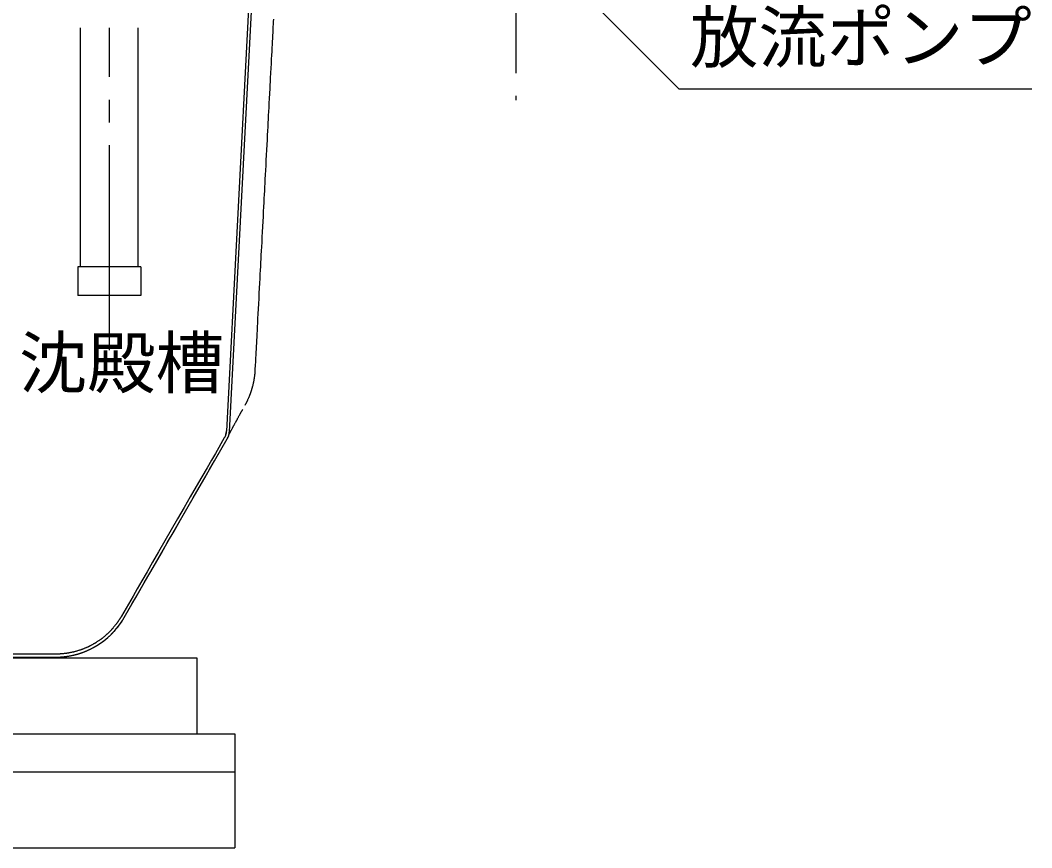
# Model space of a CAD drawing. Units: millimetres, scale not verified. Extents: x -8910 to 8910, y -6308 to 6308.
# Drawn here: x -4394 to -3062, y -2864 to -1775 of the extents above; entities that cross this region are included whole.
import ezdxf
from ezdxf.enums import TextEntityAlignment as Align

# ---------------------------------------------------------------- set-up
doc = ezdxf.new("R2010")
doc.units = ezdxf.units.MM
doc.header["$LTSCALE"] = 30
doc.linetypes.add('CHAIN1', pattern=[8, 5, -1, 1, -1])
doc.linetypes.add('CHAIN2', pattern=[12, 9, -1, 1, -1])
doc.layers.add('0-2_機器', color=2, linetype='Continuous', lineweight=25)
doc.layers.add('0-5_空気管', color=3, linetype='Continuous', lineweight=25)
doc.styles.add('ＭＳ ゴシック', font='')
doc.styles.get('ＭＳ ゴシック').set_extended_font_data('MS Gothic')

msp = doc.modelspace()

# ---------------------------------------------------------------- linework, layer by layer
at = {"layer": '0-2_機器'}
for p, q in [((-6171.26, -2614.39), (-4161.27, -2614.39)), ((-4161.27, -2614.39), (-4161.27, -2714.39)), ((-6221.26, -2714.39), (-4111.27, -2714.39)), ((-4111.27, -2714.39), (-4111.27, -2864.39)), ((-6221.26, -2764.39), (-4111.27, -2764.39)), ((-6221.26, -2864.39), (-4111.27, -2864.39))]:
    msp.add_line(p, q, dxfattribs=at)
at = {"layer": '0-5_空気管', "linetype": 'CHAIN1'}
msp.add_line((-3741.26, -734.39), (-3741.26, -1879.84), dxfattribs=at)
at = {"layer": '0-5_空気管'}
for p, q in [((-3708.32, -1683.29), (-3526.63, -1864.98)), ((-4118.61, -2316.94), (-4089.6, -1763.39)), ((-4314.59, -2099.39), (-4314.59, -1784.93)), ((-4238.59, -2099.39), (-4238.59, -1784.93)), ((-3526.63, -1864.98), (-3061.63, -1864.98)), ((-4235.09, -2099.39), (-4318.09, -2099.39)), ((-4318.09, -2099.39), (-4318.09, -2137.39)), ((-4235.09, -2099.39), (-4235.09, -2137.39)), ((-4235.09, -2137.39), (-4318.09, -2137.39)), ((-4257.21, -2561.39), (-4121.27, -2325.93))]:
    msp.add_line(p, q, dxfattribs=at)
at = {"layer": '0-5_空気管', "linetype": 'CHAIN2'}
msp.add_line((-4276.59, -2209.39), (-4276.59, -1784.93), dxfattribs=at)
at = {"layer": '0-5_空気管'}
for points in [[(-4093.4, -1759.39), (-4122.56, -2315.77), (-4122.57, -2316.03), (-4122.58, -2316.14), (-4122.59, -2316.27), (-4122.6, -2316.42), (-4122.6, -2316.59), (-4122.62, -2316.77), (-4122.63, -2316.95), (-4122.65, -2317.14), (-4122.69, -2317.53), (-4122.72, -2317.73), (-4122.75, -2317.94), (-4122.79, -2318.15), (-4122.84, -2318.37), (-4122.89, -2318.61), (-4122.95, -2318.87), (-4123.01, -2319.14), (-4123.09, -2319.44), (-4123.17, -2319.75), (-4123.27, -2320.08), (-4123.36, -2320.4), (-4123.46, -2320.73), (-4123.56, -2321.05), (-4123.66, -2321.36), (-4123.76, -2321.65), (-4123.85, -2321.92), (-4123.94, -2322.17), (-4124.03, -2322.39), (-4124.11, -2322.6), (-4124.19, -2322.8), (-4124.28, -2322.99), (-4124.37, -2323.17), (-4124.45, -2323.35), (-4124.54, -2323.52), (-4124.63, -2323.69), (-4124.72, -2323.86), (-4124.81, -2324.01), (-4124.88, -2324.16), (-4124.96, -2324.29)], [(-4060.62, -1773.48), (-4060.78, -1776.48), (-4060.95, -1779.79), (-4061.14, -1783.35), (-4061.34, -1787.08), (-4061.54, -1790.95), (-4061.75, -1794.87), (-4061.95, -1798.82), (-4062.17, -1802.83), (-4062.38, -1806.96), (-4062.61, -1811.27), (-4062.85, -1815.83), (-4063.1, -1820.7), (-4063.38, -1825.94), (-4063.68, -1831.6), (-4064, -1837.73), (-4064.34, -1844.23), (-4064.69, -1850.97), (-4065.41, -1864.71), (-4065.77, -1871.45), (-4066.11, -1877.94), (-4066.43, -1884.07), (-4066.73, -1889.75), (-4067.01, -1895.06), (-4067.27, -1900.12), (-4067.53, -1905.06), (-4067.79, -1910), (-4068.06, -1915.06), (-4068.34, -1920.37), (-4068.63, -1926.05), (-4068.96, -1932.18), (-4069.3, -1938.68), (-4069.65, -1945.42), (-4070.01, -1952.28), (-4070.37, -1959.15), (-4070.73, -1965.89), (-4071.07, -1972.39)], [(-4071.07, -1972.39), (-4071.39, -1978.52), (-4071.69, -1984.2), (-4071.96, -1989.51), (-4072.23, -1994.57), (-4072.49, -1999.51), (-4072.75, -2004.45), (-4073.01, -2009.51), (-4073.29, -2014.82), (-4073.59, -2020.5), (-4073.91, -2026.62), (-4074.26, -2033.12), (-4074.61, -2039.87), (-4075.33, -2053.6), (-4075.68, -2060.34), (-4076.03, -2066.84), (-4076.35, -2072.97), (-4076.64, -2078.64), (-4076.92, -2083.95), (-4077.19, -2089.02), (-4077.45, -2093.96), (-4077.71, -2098.9), (-4077.97, -2103.96), (-4078.25, -2109.27), (-4078.55, -2114.94), (-4078.87, -2121.07), (-4079.21, -2127.57), (-4079.57, -2134.31), (-4079.93, -2141.18), (-4080.29, -2148.05), (-4080.64, -2154.79), (-4080.98, -2161.29), (-4081.31, -2167.41), (-4081.6, -2173.08), (-4081.88, -2178.32), (-4082.13, -2183.19), (-4082.37, -2187.75), (-4082.6, -2192.06), (-4082.82, -2196.19), (-4083.03, -2200.2)], [(-4083.03, -2200.2), (-4083.24, -2204.14), (-4083.44, -2208.07), (-4083.64, -2211.93), (-4083.84, -2215.68), (-4084.02, -2219.23), (-4084.2, -2222.54), (-4084.36, -2225.54), (-4084.5, -2228.18), (-4084.89, -2235.63), (-4084.92, -2236.17), (-4084.93, -2236.4), (-4084.94, -2236.67), (-4084.96, -2236.98), (-4084.98, -2237.33), (-4085, -2237.7), (-4085.03, -2238.09), (-4085.05, -2238.49), (-4085.08, -2238.9), (-4085.12, -2239.31), (-4085.15, -2239.72), (-4085.19, -2240.15), (-4085.24, -2240.6), (-4085.29, -2241.07), (-4085.34, -2241.57), (-4085.41, -2242.12), (-4085.49, -2242.7), (-4085.57, -2243.34), (-4085.66, -2244.01), (-4085.76, -2244.7), (-4085.86, -2245.41), (-4085.96, -2246.12), (-4086.07, -2246.82), (-4086.17, -2247.48), (-4086.27, -2248.11), (-4086.36, -2248.7), (-4086.46, -2249.25), (-4086.55, -2249.76), (-4086.65, -2250.27), (-4086.75, -2250.77)], [(-4086.75, -2250.77), (-4086.85, -2251.29), (-4086.97, -2251.83), (-4087.1, -2252.4), (-4087.24, -2253.02), (-4087.39, -2253.68), (-4087.55, -2254.36), (-4087.71, -2255.05), (-4087.88, -2255.74), (-4088.05, -2256.42), (-4088.21, -2257.07), (-4088.37, -2257.68), (-4088.51, -2258.25), (-4088.65, -2258.78), (-4088.8, -2259.28), (-4088.93, -2259.78), (-4089.08, -2260.26), (-4089.23, -2260.76), (-4089.39, -2261.28), (-4089.57, -2261.84), (-4089.76, -2262.44), (-4089.97, -2263.07), (-4090.19, -2263.73), (-4090.42, -2264.4), (-4090.65, -2265.06), (-4090.87, -2265.72), (-4091.09, -2266.35), (-4091.3, -2266.95), (-4091.5, -2267.49), (-4091.69, -2268), (-4091.87, -2268.49), (-4092.06, -2268.96), (-4092.24, -2269.43), (-4092.44, -2269.91), (-4092.65, -2270.41), (-4092.87, -2270.95), (-4093.12, -2271.52), (-4093.38, -2272.13), (-4093.66, -2272.76), (-4093.94, -2273.4)], [(-4093.94, -2273.4), (-4094.23, -2274.04), (-4094.51, -2274.66), (-4094.78, -2275.27), (-4095.05, -2275.83), (-4095.29, -2276.36), (-4095.52, -2276.84), (-4095.73, -2277.28), (-4095.94, -2277.7), (-4096.13, -2278.09), (-4096.32, -2278.46), (-4096.51, -2278.82), (-4096.88, -2279.52), (-4097.06, -2279.86), (-4097.24, -2280.19), (-4097.41, -2280.51), (-4097.58, -2280.8), (-4097.72, -2281.06), (-4097.85, -2281.29), (-4098.21, -2281.94)], [(-4101.32, -2287.49), (-4101.61, -2288.01), (-4101.73, -2288.23), (-4101.87, -2288.49), (-4102.04, -2288.78), (-4102.22, -2289.11), (-4102.42, -2289.46), (-4102.62, -2289.83), (-4102.84, -2290.21), (-4103.05, -2290.6), (-4103.27, -2290.99), (-4103.49, -2291.38), (-4103.72, -2291.79), (-4103.95, -2292.21), (-4104.2, -2292.66), (-4104.47, -2293.13), (-4104.75, -2293.65), (-4105.05, -2294.19), (-4105.38, -2294.79), (-4105.73, -2295.42), (-4106.1, -2296.07), (-4106.46, -2296.73), (-4106.83, -2297.4), (-4107.19, -2298.04), (-4107.53, -2298.67), (-4107.86, -2299.26), (-4108.16, -2299.8), (-4108.44, -2300.31), (-4108.7, -2300.79), (-4108.96, -2301.25), (-4109.22, -2301.72), (-4109.47, -2302.19), (-4109.74, -2302.68), (-4110.03, -2303.2), (-4110.66, -2304.36), (-4111, -2304.97), (-4111.34, -2305.59), (-4111.68, -2306.21), (-4112.01, -2306.82), (-4112.33, -2307.4)], [(-4122.48, -2314.18), (-4122.49, -2314.49), (-4122.5, -2314.62), (-4122.51, -2314.78), (-4122.52, -2314.95), (-4122.53, -2315.13), (-4122.54, -2315.33), (-4122.56, -2315.52), (-4122.58, -2315.71), (-4122.6, -2315.89), (-4122.62, -2316.06), (-4122.64, -2316.21), (-4122.67, -2316.36), (-4122.69, -2316.49), (-4122.72, -2316.63), (-4122.76, -2316.77), (-4122.79, -2316.91), (-4122.83, -2317.05), (-4122.86, -2317.21), (-4122.9, -2317.37), (-4122.94, -2317.53), (-4122.98, -2317.7), (-4123.02, -2317.86), (-4123.06, -2318.01), (-4123.13, -2318.29), (-4123.16, -2318.4), (-4123.18, -2318.5), (-4123.21, -2318.59), (-4123.23, -2318.67), (-4123.26, -2318.74), (-4123.3, -2318.88), (-4123.32, -2318.95), (-4123.34, -2319.02), (-4123.41, -2319.24), (-4123.44, -2319.3), (-4123.46, -2319.37), (-4123.48, -2319.43), (-4123.5, -2319.49), (-4123.52, -2319.54), (-4123.53, -2319.59)], [(-4112.33, -2307.4), (-4112.63, -2307.95), (-4112.9, -2308.46), (-4113.16, -2308.92), (-4113.4, -2309.37), (-4113.63, -2309.79), (-4113.86, -2310.21), (-4114.08, -2310.63), (-4114.32, -2311.07), (-4114.57, -2311.53), (-4114.83, -2312.02), (-4115.11, -2312.54), (-4115.39, -2313.07), (-4115.68, -2313.6), (-4115.97, -2314.14), (-4116.25, -2314.65), (-4116.51, -2315.15), (-4116.75, -2315.61), (-4116.98, -2316.03), (-4117.18, -2316.42), (-4117.37, -2316.77), (-4117.54, -2317.09), (-4117.7, -2317.39), (-4117.84, -2317.66), (-4117.98, -2317.92), (-4118.1, -2318.16), (-4118.22, -2318.39), (-4118.34, -2318.61), (-4118.44, -2318.82), (-4118.55, -2319.01), (-4118.64, -2319.19), (-4118.72, -2319.35), (-4118.79, -2319.48), (-4118.98, -2319.86)], [(-4124.96, -2324.29), (-4125.03, -2324.4), (-4125.21, -2324.72), (-4137.06, -2345.25), (-4142.04, -2353.86), (-4147.97, -2364.14), (-4154.71, -2375.81), (-4162.1, -2388.62), (-4170, -2402.3), (-4178.25, -2416.59), (-4186.7, -2431.22), (-4195.19, -2445.93), (-4203.59, -2460.47), (-4211.77, -2474.64), (-4219.62, -2488.23), (-4227.02, -2501.06), (-4233.87, -2512.93), (-4240.05, -2523.64), (-4245.46, -2532.99), (-4260.7, -2559.39), (-4260.88, -2559.7), (-4260.96, -2559.84), (-4261.05, -2559.99), (-4261.15, -2560.17), (-4261.26, -2560.37), (-4261.39, -2560.58), (-4261.52, -2560.8), (-4261.66, -2561.03), (-4261.94, -2561.5), (-4262.08, -2561.74), (-4262.24, -2561.99), (-4262.4, -2562.26), (-4262.58, -2562.54), (-4262.79, -2562.86), (-4263.01, -2563.2), (-4263.26, -2563.59), (-4263.54, -2564.01), (-4263.84, -2564.47), (-4264.16, -2564.96), (-4264.5, -2565.45)], [(-4257.82, -2562.41), (-4257.7, -2562.2), (-4257.6, -2562.02), (-4257.5, -2561.85), (-4257.23, -2561.39), (-4246.47, -2542.74), (-4241.94, -2534.9), (-4236.52, -2525.51), (-4230.31, -2514.77), (-4223.44, -2502.86), (-4216.01, -2489.99), (-4208.13, -2476.34), (-4199.92, -2462.13), (-4191.5, -2447.53), (-4182.97, -2432.77), (-4174.49, -2418.08), (-4166.22, -2403.75), (-4158.29, -2390.02), (-4150.87, -2377.16), (-4144.11, -2365.45), (-4138.15, -2355.14), (-4121.27, -2325.9)], [(-4123.53, -2319.59), (-4123.55, -2319.63), (-4123.56, -2319.66), (-4123.59, -2319.73), (-4123.6, -2319.76), (-4123.61, -2319.79), (-4123.62, -2319.83), (-4123.64, -2319.86), (-4123.65, -2319.9), (-4123.68, -2319.97), (-4123.69, -2320.01), (-4123.7, -2320.04), (-4123.71, -2320.07), (-4123.73, -2320.1), (-4123.74, -2320.12), (-4123.74, -2320.14), (-4123.76, -2320.18), (-4123.77, -2320.2), (-4123.77, -2320.22), (-4123.79, -2320.25), (-4123.81, -2320.29), (-4123.81, -2320.32), (-4123.83, -2320.36), (-4123.84, -2320.38), (-4123.85, -2320.39), (-4123.85, -2320.41), (-4123.86, -2320.42), (-4123.86, -2320.43), (-4123.87, -2320.44), (-4123.87, -2320.46), (-4123.88, -2320.46), (-4123.88, -2320.47), (-4123.88, -2320.47), (-4123.88, -2320.47), (-4123.88, -2320.47), (-4123.88, -2320.48), (-4123.89, -2320.48), (-4123.89, -2320.49), (-4123.89, -2320.49), (-4123.89, -2320.49)], [(-4264.5, -2565.45), (-4264.84, -2565.96), (-4265.18, -2566.46), (-4265.52, -2566.95), (-4265.84, -2567.43), (-4266.15, -2567.87), (-4266.46, -2568.29), (-4266.75, -2568.7), (-4267.05, -2569.11), (-4267.36, -2569.51), (-4267.68, -2569.93), (-4268.03, -2570.37), (-4268.4, -2570.85), (-4268.8, -2571.35), (-4269.23, -2571.88), (-4269.68, -2572.43), (-4270.14, -2572.98), (-4270.59, -2573.54), (-4271.04, -2574.08), (-4271.48, -2574.6), (-4271.89, -2575.08), (-4272.28, -2575.53), (-4272.64, -2575.94), (-4272.98, -2576.34), (-4273.32, -2576.71), (-4273.66, -2577.08), (-4274.01, -2577.45), (-4274.38, -2577.84), (-4274.77, -2578.25), (-4275.2, -2578.68), (-4275.65, -2579.14), (-4276.11, -2579.62), (-4276.59, -2580.1), (-4277.07, -2580.57), (-4277.55, -2581.05), (-4278, -2581.5), (-4278.44, -2581.92), (-4278.85, -2582.31), (-4279.24, -2582.68), (-4279.61, -2583.03)], [(-4270.01, -2579.01), (-4269.65, -2578.61), (-4269.27, -2578.18), (-4268.88, -2577.71), (-4268.45, -2577.21), (-4267.99, -2576.67), (-4267.53, -2576.1), (-4267.05, -2575.53), (-4266.57, -2574.95), (-4266.11, -2574.38), (-4265.66, -2573.83), (-4265.24, -2573.3), (-4264.86, -2572.81), (-4264.5, -2572.36), (-4264.16, -2571.92), (-4263.84, -2571.49), (-4263.53, -2571.07), (-4263.22, -2570.65), (-4262.91, -2570.21), (-4262.58, -2569.75), (-4262.25, -2569.26), (-4261.9, -2568.75), (-4261.54, -2568.22), (-4261.19, -2567.7), (-4260.84, -2567.18), (-4260.5, -2566.68), (-4260.19, -2566.2), (-4259.9, -2565.76), (-4259.64, -2565.36), (-4259.41, -2565), (-4259.19, -2564.67), (-4259.01, -2564.37), (-4258.83, -2564.1), (-4258.67, -2563.83), (-4258.52, -2563.59), (-4258.37, -2563.34), (-4258.23, -2563.1), (-4258.09, -2562.86), (-4257.95, -2562.63), (-4257.82, -2562.41)], [(-4279.61, -2583.03), (-4279.98, -2583.37), (-4280.35, -2583.71), (-4280.75, -2584.05), (-4281.16, -2584.41), (-4281.61, -2584.8), (-4282.09, -2585.21), (-4282.61, -2585.65), (-4283.15, -2586.1), (-4283.71, -2586.56), (-4284.26, -2587.01), (-4284.81, -2587.46), (-4285.34, -2587.89), (-4285.85, -2588.29), (-4286.32, -2588.66), (-4286.76, -2589.01), (-4287.18, -2589.34), (-4287.6, -2589.65), (-4288.03, -2589.96), (-4288.47, -2590.28), (-4288.93, -2590.61), (-4289.43, -2590.96), (-4289.97, -2591.33), (-4290.54, -2591.72), (-4291.14, -2592.12), (-4291.75, -2592.53), (-4292.36, -2592.94), (-4292.96, -2593.34), (-4293.54, -2593.71), (-4294.09, -2594.07), (-4294.6, -2594.4), (-4295.08, -2594.7), (-4295.54, -2594.98), (-4295.99, -2595.26), (-4296.45, -2595.52), (-4296.91, -2595.79), (-4297.4, -2596.07), (-4297.92, -2596.36), (-4298.49, -2596.67), (-4299.09, -2597)], [(-4288.27, -2595.01), (-4287.67, -2594.61), (-4287.11, -2594.22), (-4286.6, -2593.86), (-4286.11, -2593.52), (-4285.66, -2593.19), (-4285.22, -2592.86), (-4284.78, -2592.54), (-4284.34, -2592.2), (-4283.88, -2591.84), (-4283.39, -2591.45), (-4282.86, -2591.03), (-4282.31, -2590.58), (-4281.74, -2590.12), (-4281.16, -2589.64), (-4280.59, -2589.17), (-4280.02, -2588.7), (-4279.49, -2588.25), (-4278.98, -2587.82), (-4278.51, -2587.41), (-4278.08, -2587.04), (-4277.68, -2586.68), (-4277.29, -2586.33), (-4276.9, -2585.97), (-4276.51, -2585.61), (-4276.11, -2585.23), (-4275.69, -2584.82), (-4275.23, -2584.38), (-4274.76, -2583.91), (-4274.26, -2583.42), (-4273.77, -2582.93), (-4273.27, -2582.43), (-4272.78, -2581.93), (-4272.31, -2581.46), (-4271.87, -2581), (-4271.46, -2580.58), (-4271.08, -2580.18), (-4270.72, -2579.79), (-4270.36, -2579.4), (-4270.01, -2579.01)], [(-4299.09, -2597), (-4299.71, -2597.34), (-4300.35, -2597.67), (-4300.98, -2598.01), (-4301.61, -2598.34), (-4302.21, -2598.65), (-4302.77, -2598.94), (-4303.3, -2599.21), (-4303.79, -2599.45), (-4304.26, -2599.68), (-4304.72, -2599.9), (-4305.17, -2600.11), (-4305.64, -2600.32), (-4306.13, -2600.54), (-4306.65, -2600.76), (-4307.2, -2601), (-4307.8, -2601.26), (-4308.41, -2601.51), (-4309.03, -2601.77), (-4309.66, -2602.03), (-4310.28, -2602.28), (-4310.88, -2602.53), (-4311.44, -2602.75), (-4311.97, -2602.96), (-4312.46, -2603.15), (-4312.94, -2603.33), (-4313.41, -2603.5), (-4313.89, -2603.67), (-4314.39, -2603.84), (-4314.9, -2604.02), (-4315.47, -2604.2), (-4316.08, -2604.39), (-4316.72, -2604.6), (-4317.39, -2604.81), (-4318.77, -2605.23), (-4319.44, -2605.43), (-4320.1, -2605.62), (-4320.72, -2605.8), (-4321.3, -2605.97), (-4321.84, -2606.12)], [(-4311.07, -2606.9), (-4310.56, -2606.7), (-4310.01, -2606.49), (-4309.42, -2606.25), (-4308.8, -2606), (-4308.15, -2605.74), (-4306.85, -2605.2), (-4306.22, -2604.93), (-4305.6, -2604.67), (-4305.02, -2604.42), (-4304.48, -2604.18), (-4303.97, -2603.96), (-4303.49, -2603.74), (-4303.01, -2603.52), (-4302.54, -2603.29), (-4302.05, -2603.05), (-4301.54, -2602.8), (-4300.99, -2602.52), (-4300.4, -2602.22), (-4299.78, -2601.9), (-4299.13, -2601.55), (-4298.47, -2601.21), (-4297.81, -2600.85), (-4297.16, -2600.5), (-4296.54, -2600.16), (-4295.95, -2599.84), (-4295.4, -2599.54), (-4294.89, -2599.25), (-4294.41, -2598.97), (-4293.94, -2598.69), (-4293.47, -2598.41), (-4292.99, -2598.11), (-4292.49, -2597.8), (-4291.96, -2597.46), (-4291.39, -2597.09), (-4290.79, -2596.69), (-4290.16, -2596.28), (-4289.52, -2595.86), (-4288.89, -2595.43), (-4288.27, -2595.01)], [(-4344.59, -2609.37), (-4344.97, -2609.38), (-4345.34, -2609.39), (-4345.69, -2609.39), (-4346.32, -2609.39), (-4346.57, -2609.39), (-4827.44, -2609.39)], [(-4321.84, -2606.12), (-4322.36, -2606.26), (-4322.87, -2606.39), (-4323.38, -2606.51), (-4323.9, -2606.64), (-4324.46, -2606.76), (-4325.05, -2606.89), (-4325.69, -2607.03), (-4326.37, -2607.17), (-4327.08, -2607.32), (-4327.79, -2607.46), (-4328.51, -2607.6), (-4329.22, -2607.74), (-4329.91, -2607.87), (-4330.55, -2607.99), (-4331.15, -2608.09), (-4331.7, -2608.19), (-4332.24, -2608.28), (-4332.76, -2608.35), (-4333.28, -2608.43), (-4333.81, -2608.5), (-4334.37, -2608.57), (-4334.97, -2608.64), (-4335.6, -2608.71), (-4336.29, -2608.78), (-4336.99, -2608.85), (-4337.71, -2608.92), (-4338.42, -2608.99), (-4339.12, -2609.05), (-4339.8, -2609.11), (-4340.43, -2609.16), (-4341.02, -2609.21), (-4341.56, -2609.25), (-4342.06, -2609.28), (-4342.53, -2609.31), (-4342.97, -2609.33), (-4343.39, -2609.34), (-4343.8, -2609.36), (-4344.19, -2609.37), (-4344.59, -2609.37)], [(-4335.14, -2612.68), (-4334.47, -2612.61), (-4333.85, -2612.54), (-4333.27, -2612.46), (-4332.72, -2612.39), (-4332.18, -2612.31), (-4331.64, -2612.23), (-4331.08, -2612.14), (-4330.5, -2612.04), (-4329.88, -2611.93), (-4329.21, -2611.81), (-4328.5, -2611.68), (-4327.76, -2611.53), (-4327.01, -2611.38), (-4326.27, -2611.23), (-4325.53, -2611.08), (-4324.83, -2610.94), (-4324.16, -2610.79), (-4323.54, -2610.66), (-4322.97, -2610.53), (-4322.42, -2610.4), (-4321.89, -2610.27), (-4321.36, -2610.13), (-4320.82, -2609.99), (-4320.26, -2609.83), (-4319.66, -2609.66), (-4319.01, -2609.47), (-4318.33, -2609.27), (-4317.63, -2609.06), (-4316.91, -2608.84), (-4316.19, -2608.62), (-4315.5, -2608.41), (-4314.82, -2608.19), (-4314.19, -2607.99), (-4313.61, -2607.8), (-4313.07, -2607.62), (-4312.56, -2607.44), (-4312.06, -2607.27), (-4311.57, -2607.09), (-4311.07, -2606.9)], [(-4829.2, -2613.39), (-4346.27, -2613.39), (-4345.97, -2613.39), (-4345.63, -2613.39), (-4345.26, -2613.39), (-4344.88, -2613.38), (-4344.48, -2613.37), (-4344.07, -2613.37), (-4343.66, -2613.36), (-4343.23, -2613.34), (-4342.8, -2613.32), (-4342.34, -2613.3), (-4341.85, -2613.27), (-4341.33, -2613.24), (-4340.77, -2613.2), (-4340.16, -2613.15), (-4339.5, -2613.1), (-4338.79, -2613.04), (-4338.06, -2612.97), (-4336.58, -2612.83), (-4335.84, -2612.75), (-4335.14, -2612.68)]]:
    msp.add_lwpolyline(points, dxfattribs=at)
at = {"layer": '0-5_空気管', "linetype": 'CHAIN2'}
for points in [[(-4121.27, -2325.9), (-4121.14, -2325.67), (-4121.08, -2325.57), (-4121.01, -2325.46), (-4120.94, -2325.33), (-4120.86, -2325.18), (-4120.77, -2325.03), (-4120.69, -2324.86), (-4120.6, -2324.69), (-4120.51, -2324.52), (-4120.42, -2324.34), (-4120.34, -2324.16), (-4120.25, -2323.97), (-4120.17, -2323.77), (-4120.08, -2323.56), (-4119.99, -2323.33), (-4119.9, -2323.09), (-4119.81, -2322.82), (-4119.72, -2322.53), (-4119.62, -2322.22), (-4119.52, -2321.9), (-4119.42, -2321.57), (-4119.32, -2321.24), (-4119.23, -2320.92), (-4119.15, -2320.61), (-4119.07, -2320.31), (-4119, -2320.03), (-4118.94, -2319.78), (-4118.89, -2319.54), (-4118.85, -2319.32), (-4118.81, -2319.11), (-4118.78, -2318.9), (-4118.75, -2318.7), (-4118.73, -2318.51), (-4118.71, -2318.31), (-4118.69, -2318.12), (-4118.67, -2317.93), (-4118.66, -2317.76), (-4118.65, -2317.59), (-4118.64, -2317.44)], [(-4118.64, -2317.44), (-4118.64, -2317.31), (-4118.61, -2316.94)]]:
    msp.add_lwpolyline(points, dxfattribs=at)
at = {"layer": '0-5_空気管'}
for centre, radius, start, end in [((-4138.59, -2315.93), 20, 330, 357), ((-4347.28, -2509.39), 104, 270, 330)]:
    msp.add_arc(centre, radius, start, end, dxfattribs=at)

# ---------------------------------------------------------------- texts
at = {"layer": '0-5_空気管', "color": 4, "style": 'ＭＳ ゴシック'}
for s, p in [('放流ポンプ', (-3511.63, -1849.98)), ('沈殿槽', (-4395.79, -2278.55))]:
    msp.add_text(s, height=65.98, dxfattribs=at).set_placement(p, align=Align.BOTTOM_LEFT)

doc.saveas('drawing.dxf')
